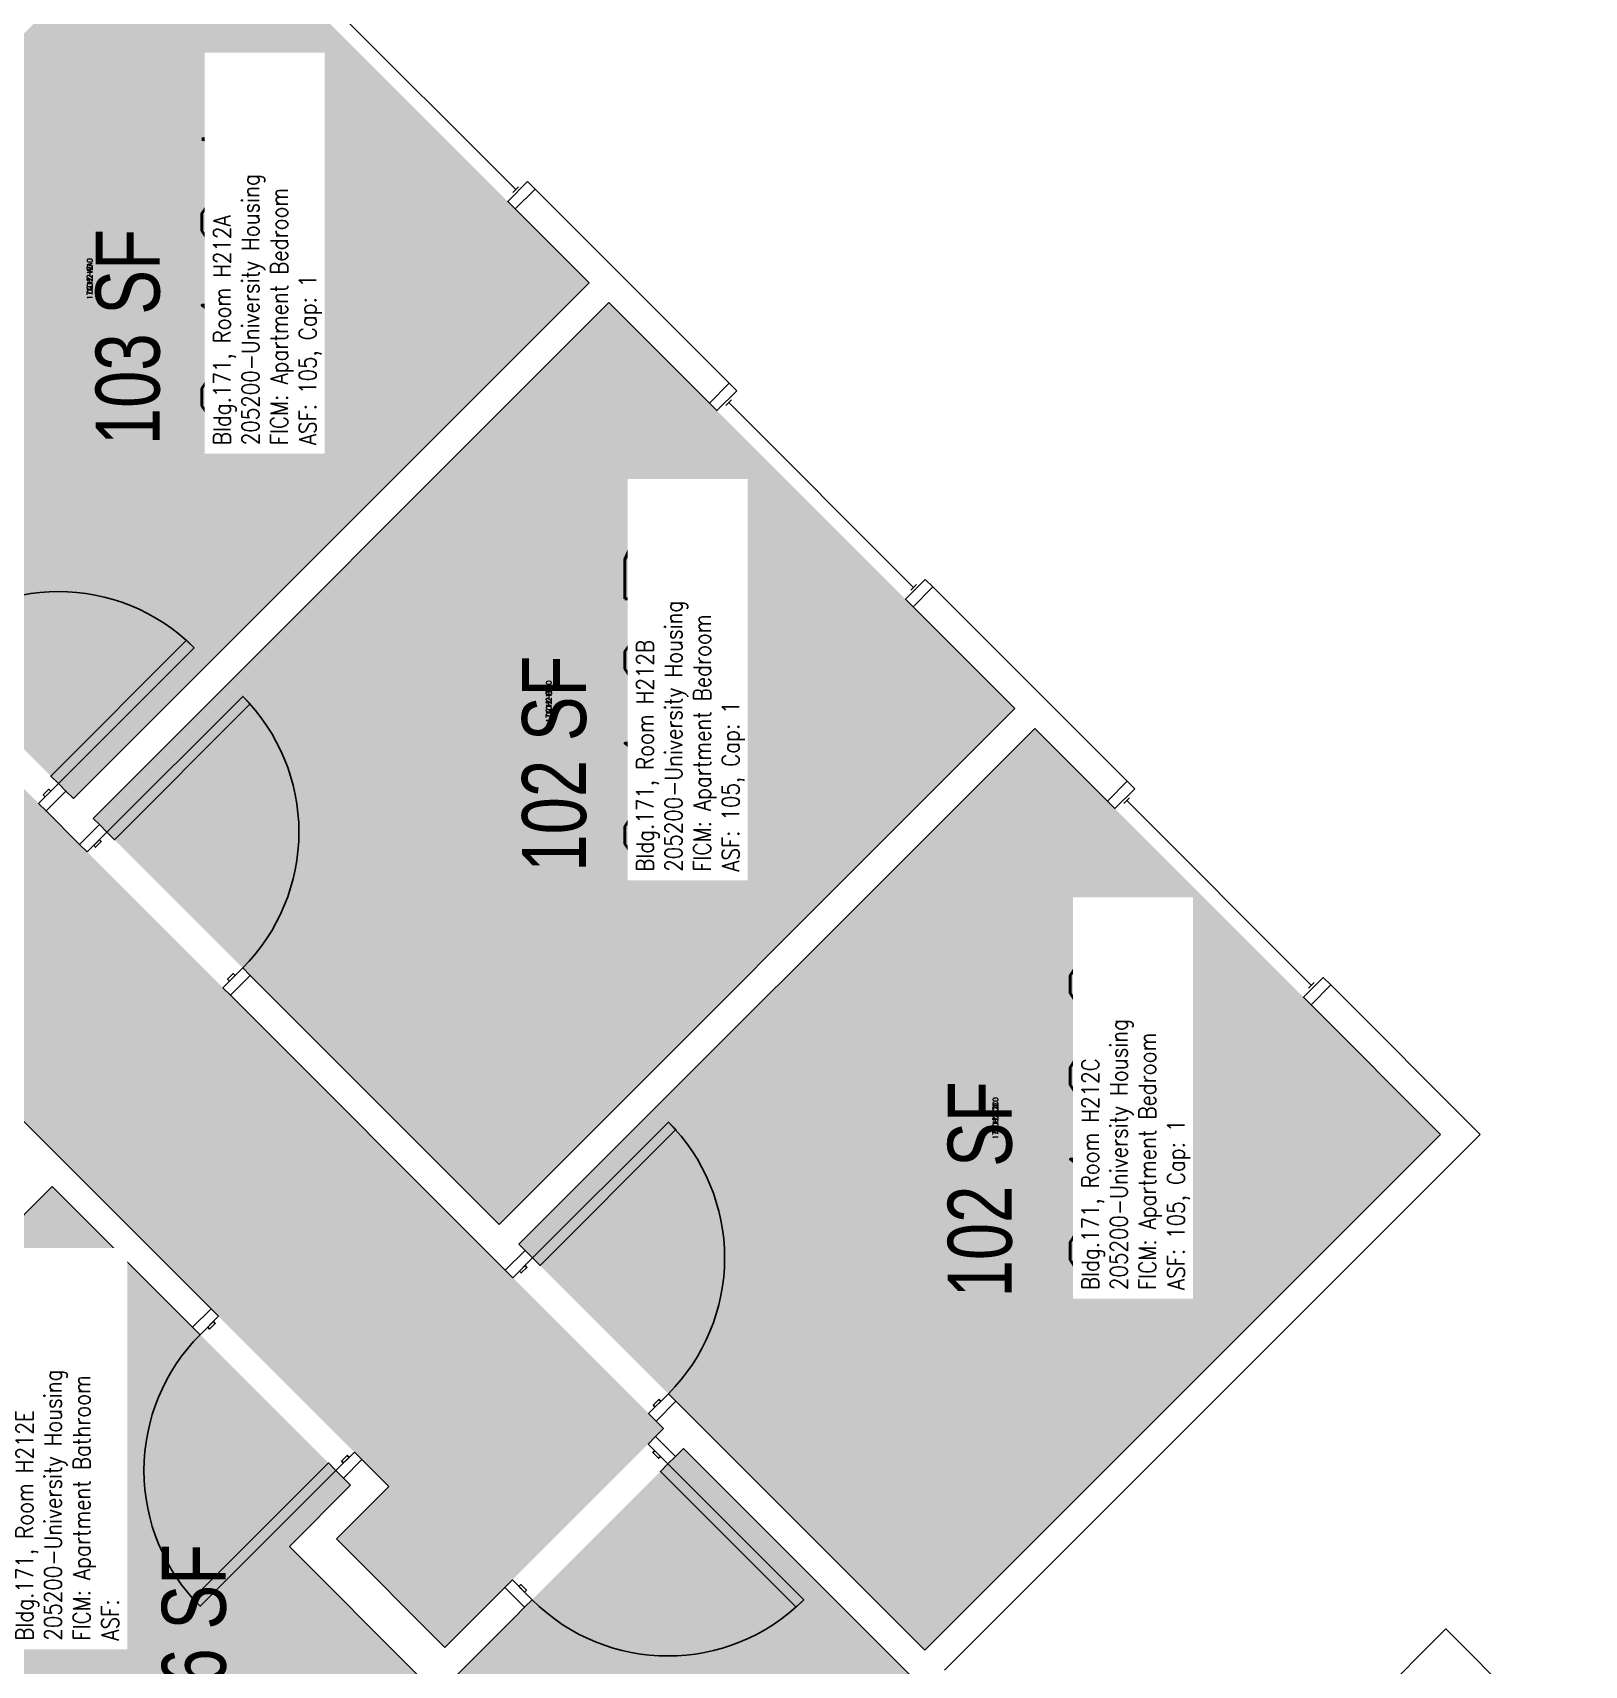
# Model space of a CAD drawing. Header units: inches. Extents: x -105 to 3698, y -798 to 1624.
# Drawn here: x 2158.4 to 2449.3, y -187.3 to 118.7 of the extents above; entities that cross this region are included whole.
import ezdxf
from ezdxf.enums import TextEntityAlignment as Align

# ---------------------------------------------------------------- set-up
doc = ezdxf.new("R2010")
doc.units = ezdxf.units.IN
doc.header["$LTSCALE"] = 96
doc.header["$MEASUREMENT"] = 0
for name, color, linetype in [('A-DOOR', 2, 'Continuous'), ('A-GLAZ', 1, 'Continuous'), ('A-IDEN-RNUM', 7, 'Continuous'), ('A-IDEN-SNUM', 4, 'Continuous'), ('A-IDEN-VNUM', 4, 'Continuous'), ('A-WALL', 5, 'Continuous'), ('AREA-TEXT', 3, 'Continuous'), ('Rooms-Category-Color', 7, 'Continuous'), ('Rooms-College-Color', 7, 'Continuous'), ('Rooms-Department-Color', 7, 'Continuous'), ('Rooms-Division-Color', 7, 'Continuous'), ('Rooms-Information', 7, 'Continuous')]:
    doc.layers.add(name, color=color, linetype=linetype)
doc.styles.add('AREA', font='arial.ttf', dxfattribs={"width": 0.75, "height": 12})
doc.styles.add('ROOMSNUMBER', font='txt.shx', dxfattribs={"height": 0.03})
doc.styles.add('ROOMVNUMBER', font='simplex.shx', dxfattribs={"width": 0.85})

msp = doc.modelspace()

# ---------------------------------------------------------------- hatches: boundary and pattern name
at = {"layer": 'Rooms-Category-Color', "true_color": 0x728ef3}
for points in [[(2276.703307895748, -142.9331235895231), (2082.248943069433, 51.52124123676208), (2167.808863593003, 137.0811617603449), (2071.995894742223, 232.894130611121), (1989.529566386333, 150.4278022552289), (2049.027849421299, 90.92951922026668), (1974.693249049075, 16.59491884803219), (2017.915151049106, -26.62698315199168), (2024.244009278347, -20.29812492275005), (2027.956319879578, -24.01043552397914), (2021.627461650337, -30.339293753221), (2036.617498334132, -45.32933043701337), (2071.530895655205, -10.41593311593192), (2056.540858971411, 4.574103567858856), (2051.997950439919, 0.03119503636480658), (2048.285639838688, 3.743505637593444), (2057.955072533784, 13.41293833269106), (2080.369730420042, -9.001719553556313), (2070.558623831089, -18.81282614251086), (2090.887943790204, -39.14214610162207), (2100.699050379153, -29.33103951267185), (2225.172901216775, -153.8048903502747), (2215.361794627826, -163.6159969392249), (2235.691114586941, -183.9453168983366)], [(2262.737950842272, 71.83761455505203), (2186.370418474105, 148.2051469231784), (2089.673566146869, 51.50829459589079), (2166.041098515037, -24.85923777223513)], [(2342.552628768723, -7.977063371357758), (2266.450261443502, 68.12530395382339), (2169.753409116267, -28.57154837346377), (2245.855776441488, -104.6739156986449)], [(2422.367306695177, -87.79174129776845), (2346.264939369954, -11.6893739725864), (2249.568087042719, -108.3862262998731), (2325.670454367941, -184.4885936250542)], [(2187.784632036587, -231.8647479645819), (2230.564592298362, -189.0847877027849), (2206.522961738013, -165.0431571424482), (2218.013446932277, -153.5526719481771), (2162.052094196487, -97.59131921241658), (2107.781648740448, -151.8617646684851)], [(2275.465872903742, -319.5459888316899), (2364.384550637918, -230.6273110974679), (2280.415620371993, -146.6583808315876), (2191.496942637817, -235.5770585658105)]]:
    msp.add_hatch(color=171, dxfattribs=at).paths.add_polyline_path(points)
at = {"layer": 'Rooms-College-Color', "true_color": 0xadadad}
for points in [[(2276.703307895748, -142.9331235895231), (2082.248943069433, 51.52124123676208), (2167.808863593003, 137.0811617603449), (2071.995894742223, 232.894130611121), (1989.529566386333, 150.4278022552289), (2049.027849421299, 90.92951922026668), (1974.693249049075, 16.59491884803219), (2017.915151049106, -26.62698315199168), (2024.244009278347, -20.29812492275005), (2027.956319879578, -24.01043552397914), (2021.627461650337, -30.339293753221), (2036.617498334132, -45.32933043701337), (2071.530895655205, -10.41593311593192), (2056.540858971411, 4.574103567858856), (2051.997950439919, 0.03119503636480658), (2048.285639838688, 3.743505637593444), (2057.955072533784, 13.41293833269106), (2080.369730420042, -9.001719553556313), (2070.558623831089, -18.81282614251086), (2090.887943790204, -39.14214610162207), (2100.699050379153, -29.33103951267185), (2225.172901216775, -153.8048903502747), (2215.361794627826, -163.6159969392249), (2235.691114586941, -183.9453168983366)], [(2262.737950842272, 71.83761455505203), (2186.370418474105, 148.2051469231784), (2089.673566146869, 51.50829459589079), (2166.041098515037, -24.85923777223513)], [(2342.552628768723, -7.977063371357758), (2266.450261443502, 68.12530395382339), (2169.753409116267, -28.57154837346377), (2245.855776441488, -104.6739156986449)], [(2422.367306695177, -87.79174129776845), (2346.264939369954, -11.6893739725864), (2249.568087042719, -108.3862262998731), (2325.670454367941, -184.4885936250542)], [(2187.784632036587, -231.8647479645819), (2230.564592298362, -189.0847877027849), (2206.522961738013, -165.0431571424482), (2218.013446932277, -153.5526719481771), (2162.052094196487, -97.59131921241658), (2107.781648740448, -151.8617646684851)], [(2275.465872903742, -319.5459888316899), (2364.384550637918, -230.6273110974679), (2280.415620371993, -146.6583808315876), (2191.496942637817, -235.5770585658105)]]:
    msp.add_hatch(color=253, dxfattribs=at).paths.add_polyline_path(points)
at = {"layer": 'Rooms-Department-Color', "true_color": 0x604aed}
for points in [[(2276.703307895748, -142.9331235895231), (2082.248943069433, 51.52124123676208), (2167.808863593003, 137.0811617603449), (2071.995894742223, 232.894130611121), (1989.529566386333, 150.4278022552289), (2049.027849421299, 90.92951922026668), (1974.693249049075, 16.59491884803219), (2017.915151049106, -26.62698315199168), (2024.244009278347, -20.29812492275005), (2027.956319879578, -24.01043552397914), (2021.627461650337, -30.339293753221), (2036.617498334132, -45.32933043701337), (2071.530895655205, -10.41593311593192), (2056.540858971411, 4.574103567858856), (2051.997950439919, 0.03119503636480658), (2048.285639838688, 3.743505637593444), (2057.955072533784, 13.41293833269106), (2080.369730420042, -9.001719553556313), (2070.558623831089, -18.81282614251086), (2090.887943790204, -39.14214610162207), (2100.699050379153, -29.33103951267185), (2225.172901216775, -153.8048903502747), (2215.361794627826, -163.6159969392249), (2235.691114586941, -183.9453168983366)], [(2262.737950842272, 71.83761455505203), (2186.370418474105, 148.2051469231784), (2089.673566146869, 51.50829459589079), (2166.041098515037, -24.85923777223513)], [(2342.552628768723, -7.977063371357758), (2266.450261443502, 68.12530395382339), (2169.753409116267, -28.57154837346377), (2245.855776441488, -104.6739156986449)], [(2422.367306695177, -87.79174129776845), (2346.264939369954, -11.6893739725864), (2249.568087042719, -108.3862262998731), (2325.670454367941, -184.4885936250542)], [(2187.784632036587, -231.8647479645819), (2230.564592298362, -189.0847877027849), (2206.522961738013, -165.0431571424482), (2218.013446932277, -153.5526719481771), (2162.052094196487, -97.59131921241658), (2107.781648740448, -151.8617646684851)], [(2275.465872903742, -319.5459888316899), (2364.384550637918, -230.6273110974679), (2280.415620371993, -146.6583808315876), (2191.496942637817, -235.5770585658105)]]:
    msp.add_hatch(color=173, dxfattribs=at).paths.add_polyline_path(points)
at = {"layer": 'Rooms-Division-Color', "true_color": 0x604aed}
for points in [[(2276.703307895748, -142.9331235895231), (2082.248943069433, 51.52124123676208), (2167.808863593003, 137.0811617603449), (2071.995894742223, 232.894130611121), (1989.529566386333, 150.4278022552289), (2049.027849421299, 90.92951922026668), (1974.693249049075, 16.59491884803219), (2017.915151049106, -26.62698315199168), (2024.244009278347, -20.29812492275005), (2027.956319879578, -24.01043552397914), (2021.627461650337, -30.339293753221), (2036.617498334132, -45.32933043701337), (2071.530895655205, -10.41593311593192), (2056.540858971411, 4.574103567858856), (2051.997950439919, 0.03119503636480658), (2048.285639838688, 3.743505637593444), (2057.955072533784, 13.41293833269106), (2080.369730420042, -9.001719553556313), (2070.558623831089, -18.81282614251086), (2090.887943790204, -39.14214610162207), (2100.699050379153, -29.33103951267185), (2225.172901216775, -153.8048903502747), (2215.361794627826, -163.6159969392249), (2235.691114586941, -183.9453168983366)], [(2262.737950842272, 71.83761455505203), (2186.370418474105, 148.2051469231784), (2089.673566146869, 51.50829459589079), (2166.041098515037, -24.85923777223513)], [(2342.552628768723, -7.977063371357758), (2266.450261443502, 68.12530395382339), (2169.753409116267, -28.57154837346377), (2245.855776441488, -104.6739156986449)], [(2422.367306695177, -87.79174129776845), (2346.264939369954, -11.6893739725864), (2249.568087042719, -108.3862262998731), (2325.670454367941, -184.4885936250542)], [(2187.784632036587, -231.8647479645819), (2230.564592298362, -189.0847877027849), (2206.522961738013, -165.0431571424482), (2218.013446932277, -153.5526719481771), (2162.052094196487, -97.59131921241658), (2107.781648740448, -151.8617646684851)], [(2275.465872903742, -319.5459888316899), (2364.384550637918, -230.6273110974679), (2280.415620371993, -146.6583808315876), (2191.496942637817, -235.5770585658105)]]:
    msp.add_hatch(color=173, dxfattribs=at).paths.add_polyline_path(points)

# ---------------------------------------------------------------- linework, layer by layer
at = {"layer": 'A-DOOR'}
for points in [[(2163.212671289866, -22.01786390624105), (2161.798457727493, -20.6036503438682), (2187.254301850205, 4.852193778851586), (2188.668515412578, 3.437980216478735)], [(2172.316671097645, -31.1218637140164), (2173.730884660018, -32.53607727638925), (2199.18672878273, -7.080233153669468), (2197.772515220357, -5.666019591296617)], [(2159.500360688638, -25.73017450747099), (2160.914574251011, -27.14438806984387), (2164.62688485224, -23.43207746861393), (2163.212671289866, -22.01786390624105)], [(2160.737797555714, -24.49273764039432), (2160.38424416512, -24.1391842498011), (2161.4449043369, -23.07852407802116), (2161.798457727494, -23.43207746861438)], [(2168.604360496416, -34.83417431524634), (2167.190146934043, -33.41996075287346), (2170.902457535271, -29.70765015164352), (2172.316671097645, -31.1218637140164)], [(2169.841797363492, -33.59673744816968), (2170.195350754086, -33.9502908387629), (2171.256010925865, -32.88963066698295), (2170.902457535272, -32.53607727638973)], [(2194.060204619136, -60.29001843795797), (2195.474418181509, -61.70423200033082), (2199.186728782738, -57.99192139910087), (2197.772515220365, -56.57770783672802)], [(2195.297641486212, -59.0525815708813), (2194.944088095619, -58.69902818028808), (2196.004748267398, -57.63836800850814), (2196.358301657991, -57.99192139910136)], [(2252.131349024088, -110.9365416404345), (2253.545562586462, -112.3507552028074), (2279.001406709173, -86.89491108008758), (2277.5871931468, -85.4806975177147)], [(2248.41903842286, -114.6488522416644), (2247.004824860486, -113.2346386792915), (2250.717135461715, -109.5223280780616), (2252.131349024088, -110.9365416404345)], [(2249.656475289936, -113.4114153745878), (2250.010028680529, -113.764968765181), (2251.070688852309, -112.704308593401), (2250.717135461716, -112.3507552028078)], [(2193.253180815916, -121.8851680744501), (2191.838967253543, -120.4709545120773), (2188.391821695259, -123.9181000703623), (2189.806035257633, -125.3323136327352)], [(2192.280908991785, -122.8574398985818), (2192.634462382378, -123.210993289175), (2191.573802210599, -124.271653460955), (2191.220248820006, -123.9181000703618)], [(2273.87488254558, -140.1046963643761), (2275.289096107953, -141.5189099267489), (2279.001406709182, -137.806599325519), (2277.587193146808, -136.3923857631461)], [(2275.112319412656, -138.8672594972994), (2274.758766022062, -138.5137061067062), (2275.819426193842, -137.4530459349262), (2276.172979584435, -137.8065993255194)], [(2273.787787389695, -145.8486457697554), (2275.202000952067, -144.4344322073821), (2278.914311553297, -148.1467428086108), (2277.500097990925, -149.5609563709842)], [(2215.261879380352, -150.7881577554468), (2213.847665817979, -149.3739441930739), (2188.391821695267, -174.8297883157937), (2189.806035257641, -176.2440018781666)], [(2218.709024938637, -147.3410121971618), (2220.12323850101, -148.7552257595347), (2216.676092942726, -152.2023713178197), (2215.261879380352, -150.7881577554468)], [(2217.736753114505, -148.3132840212934), (2217.383199723912, -147.9597306307002), (2216.322539552132, -149.0203908024802), (2216.676092942726, -149.3739441930734)], [(2275.025224256771, -147.0860826368317), (2274.671670866178, -147.439636027425), (2275.732331037958, -148.5002961992046), (2276.085884428551, -148.1467428086113)], [(2277.500097990925, -149.5609563709842), (2276.085884428552, -150.9751699333575), (2301.541728551272, -176.4310140560691), (2302.955942113645, -175.0168004936958)], [(2248.331943266983, -171.3044898924752), (2246.91772970461, -172.7187034548485), (2250.63004030584, -176.4310140560773), (2252.044253868213, -175.016800493704)], [(2249.56938013406, -172.5419267595514), (2249.922933524653, -172.1883733689581), (2250.983593696433, -173.2490335407377), (2250.63004030584, -173.6025869313311)]]:
    msp.add_lwpolyline(points, close=True, dxfattribs=at)
msp.add_arc((2163.212671289866, -22.01786390624105), 36, 45.00000000001843, 135.0000000000092, dxfattribs=at)
at = {"layer": 'A-DOOR', "extrusion": (0, 0, -1)}
for centre, start, end in [((-2172.316671097645, -31.1218637140164), 134.9999999999816, 224.9999999999908), ((-2252.131349024088, -110.9365416404345), 134.9999999999816, 224.9999999999908), ((-2215.261879380352, -150.7881577554468), 314.9999999999816, 44.99999999999079), ((-2277.500097990925, -149.5609563709842), 224.9999999999908, 314.9999999999816)]:
    msp.add_arc(centre, 36, start, end, dxfattribs=at)
at = {"layer": 'A-GLAZ'}
for p, q in [((2214.322446068276, 123.9783765710863), (2248.970678346423, 89.33014429295088)), ((2248.440348260533, 88.79981420706088), (2249.501008432312, 89.86047437884088)), ((2288.370571559875, 48.86959090773141), (2289.431231731654, 49.93025107951141)), ((2288.900901645765, 49.39992099362141), (2323.549133923911, 14.75168871548598)), ((2323.018803838021, 14.22135862959598), (2324.079464009801, 15.28201880137598)), ((2362.988561173229, -25.74839870559907), (2364.049221345008, -24.68773853381907)), ((2363.518891259118, -25.21806861970907), (2398.167123537265, -59.86630089784433)), ((2397.636793451375, -60.39663098373433), (2398.697453623155, -59.33597081195433))]:
    msp.add_line(p, q, dxfattribs=at)
for points in [[(2251.18038703763, 90.8327462029726), (2252.594600600004, 89.41853264059972), (2248.882289998774, 85.70622203936978), (2247.468076436401, 87.12043560174266)], [(2290.403503555786, 51.60962968482957), (2288.989289993413, 53.02384324720245), (2285.276979392184, 49.31153264597251), (2286.691192954557, 47.89731908359963)], [(2325.758842615119, 16.25429062550776), (2327.173056177492, 14.84007706313488), (2323.460745576263, 11.12776646190488), (2322.04653201389, 12.54198002427776)], [(2365.02149316914, -23.00835992850085), (2363.607279606766, -21.594146366128), (2359.894969005537, -25.306456967358), (2361.309182567911, -26.72067052973085)], [(2400.376832228473, -58.36369898782254), (2401.791045790846, -59.77791255019542), (2398.078735189617, -63.49022315142543), (2396.664521627244, -62.07600958905255)]]:
    msp.add_lwpolyline(points, close=True, dxfattribs=at)
at = {"layer": 'A-WALL'}
for p, q in [((2248.882289998775, 85.70622203936995), (2252.594600600004, 89.41853264059989)), ((2252.594600600004, 89.41853264059989), (2288.989289993413, 53.02384324720245)), ((2262.737950741859, 71.8505612962901), (2248.882289998775, 85.70622203936995)), ((2166.041098414613, -24.84629103098661), (2262.737950741859, 71.8505612962901)), ((2266.450261343089, 68.13825069506132), (2169.753409015843, -28.55860163221539)), ((2285.276979392184, 49.31153264597251), (2266.450261343089, 68.13825069506132)), ((2288.989289993413, 53.02384324720245), (2285.276979392184, 49.31153264597251)), ((2323.460745576263, 11.12776646190488), (2327.173056177492, 14.84007706313488)), ((2327.173056177492, 14.84007706313488), (2363.607279606766, -21.59414636612783)), ((2342.552628668303, -7.964116630128188), (2323.460745576263, 11.12776646190488)), ((2245.855776341057, -104.6609689574049), (2342.552628668303, -7.964116630128188)), ((2346.264939269533, -11.67642723135697), (2249.568086942287, -108.3732795586337)), ((2359.894969005538, -25.30645696735783), (2346.264939269533, -11.67642723135697)), ((2160.914574251011, -27.1443880698437), (2164.62688485224, -23.43207746861376)), ((2164.62688485224, -23.43207746861376), (2166.041098414613, -24.84629103098661)), ((2363.607279606766, -21.59414636612783), (2359.894969005538, -25.30645696735783)), ((2167.190146934043, -33.41996075287329), (2160.914574251011, -27.1443880698437)), ((2170.902457535271, -29.70765015164335), (2167.190146934043, -33.41996075287329)), ((2169.753409015843, -28.55860163221539), (2170.902457535271, -29.70765015164335)), ((2195.474418181509, -61.70423200033082), (2199.186728782738, -57.99192139910087)), ((2199.186728782738, -57.99192139910087), (2245.855776341057, -104.6609689574049)), ((2398.078735189617, -63.49022315142543), (2401.791045790846, -59.77791255019542)), ((2401.791045790846, -59.77791255019542), (2429.791927797206, -87.77879455654653)), ((2134.032987891534, -62.66497515008629), (2191.838967253543, -120.4709545120773)), ((2247.004824860486, -113.2346386792915), (2195.474418181509, -61.70423200033082)), ((2422.367306594747, -87.77879455654772), (2398.078735189617, -63.49022315142543)), ((2325.670454267501, -184.4756468838229), (2422.367306594747, -87.7787945565471)), ((2429.791927797206, -87.77879455654653), (2329.382764868731, -188.1879574850518)), ((2162.052094096056, -97.57837247116763), (2107.781648640011, -151.8488179272303)), ((2188.391821695259, -123.9181000703623), (2162.052094096056, -97.57837247116763)), ((2250.717135461715, -109.5223280780616), (2247.004824860486, -113.2346386792915)), ((2249.568086942287, -108.3732795586337), (2250.717135461715, -109.5223280780616)), ((2191.838967253543, -120.4709545120773), (2188.391821695259, -123.9181000703623)), ((2275.289096107953, -141.5189099267489), (2279.001406709182, -137.806599325519)), ((2279.001406709182, -137.806599325519), (2325.670454267501, -184.4756468838229)), ((2275.202000952067, -144.4344322073821), (2276.703309670327, -142.9331234891224)), ((2276.703309670327, -142.9331234891224), (2275.289096107953, -141.5189099267489)), ((2278.914311553297, -148.1467428086108), (2275.202000952067, -144.4344322073821)), ((2280.415620271557, -146.6454340903512), (2278.914311553297, -148.1467428086108)), ((2325.22851252926, -191.4583263480401), (2280.415620271557, -146.6454340903512)), ((2216.676092942726, -152.2023713178197), (2220.12323850101, -148.7552257595347)), ((2220.12323850101, -148.7552257595347), (2225.172902991354, -153.804890249878)), ((2218.013446831841, -153.5397252069343), (2216.676092942726, -152.2023713178197)), ((2206.522961637575, -165.0302104012039), (2218.013446831841, -153.5397252069343)), ((2225.172902991354, -153.804890249878), (2215.361796402407, -163.6159968388295)), ((2230.564592197921, -189.0718409615428), (2206.522961637575, -165.0302104012039)), ((2215.361796402407, -163.6159968388295), (2235.691116361523, -183.9453167979394)), ((2245.06028121223, -174.5761519472297), (2246.91772970461, -172.7187034548485)), ((2246.91772970461, -172.7187034548485), (2250.63004030584, -176.4310140560773)), ((2235.691116361523, -183.9453167979394), (2245.06028121223, -174.5761519472297)), ((2250.63004030584, -176.4310140560773), (2248.77259181346, -178.2884625484585)), ((2248.77259181346, -178.2884625484585), (2191.496942537372, -235.5641118245645)), ((2275.73103863391, -328.1067110240911), (2423.339580221919, -180.4981694543654)), ((2423.339580221919, -180.4981694543655), (2449.325753969045, -206.4843442076582))]:
    msp.add_line(p, q, dxfattribs=at)

# ---------------------------------------------------------------- texts
at = {"layer": 'A-IDEN-RNUM', "style": 'ROOMSNUMBER', "width": 0.85}
for s, p in [('0212-A0', (2169.086026887017, 72.57120149065031)), ('0212-B0', (2255.182526698009, -6.639830987099231)), ('0212-C0', (2338.928793087883, -84.77140435786441))]:
    msp.add_text(s, height=1, rotation=90, dxfattribs=at).set_placement(p, align=Align.MIDDLE_CENTER)
at = {"layer": 'A-IDEN-SNUM', "style": 'ROOMSNUMBER', "width": 0.85}
for s, p in [('1710H212A0', (2169.086026887017, 72.57120149065031)), ('1710H212B0', (2255.182526698009, -6.639830987099231)), ('1710H212C0', (2338.928793087883, -84.77140435786441))]:
    msp.add_text(s, height=1, rotation=90, dxfattribs=at).set_placement(p, align=Align.MIDDLE_CENTER)
at = {"layer": 'A-IDEN-VNUM', "style": 'ROOMVNUMBER', "width": 0.85}
for s, p in [('212A', (2201.390009996066, 74.19724674377449)), ('212B', (2280.698698596731, -6.679499658027453)), ('212C', (2364.187364263394, -84.64070984863588)), ('212E', (2163.285726145994, -151.2695936210002))]:
    msp.add_text(s, height=22.5, rotation=90, dxfattribs=at).set_placement(p, align=Align.MIDDLE_CENTER)
at = {"layer": 'AREA-TEXT', "style": 'AREA', "width": 0.75}
for s, p in [('103 SF', (2176.205758494571, 61.67295457547156)), ('102 SF', (2256.153018942495, -18.2743058724108)), ('102 SF', (2335.967696868922, -98.08898379881883)), ('56 SF', (2188.606580389433, -181.3231075399339))]:
    msp.add_text(s, height=12, rotation=90, dxfattribs=at).set_placement(p, align=Align.MIDDLE_CENTER)

# ---------------------------------------------------------------- next in the draw order: texts
at = {"layer": 'Rooms-Information', "char_height": 3.214285714285714, "width": 72, "attachment_point": 7, "rotation": 90, "style": 'ROOMVNUMBER', "bg_fill": 3, "box_fill_scale": 1.5, "bg_fill_color": 256, "bg_fill_true_color": 13158600, "bg_fill_transparency": 0}
for s, insert in [('Bldg.171, Room H212A^M^J205200-University Housing^M^JFICM: Apartment Bedroom^M^JASF: 105, Cap: 1', (2212.640009996066, 41.4115324580602)), ('Bldg.171, Room H212B^M^J205200-University Housing^M^JFICM: Apartment Bedroom^M^JASF: 105, Cap: 1', (2291.948698596731, -38.55449965802745)), ('Bldg.171, Room H212C^M^J205200-University Housing^M^JFICM: Apartment Bedroom^M^JASF: 105, Cap: 1', (2375.437364263394, -116.971066991493)), ('Bldg.171, Room H212E^M^J205200-University Housing^M^JFICM: Apartment Bathroom^M^JASF: ', (2174.535726145994, -182.6892364781431))]:
    msp.add_mtext(s, dxfattribs=dict(at, insert=insert))

doc.saveas('drawing.dxf')
